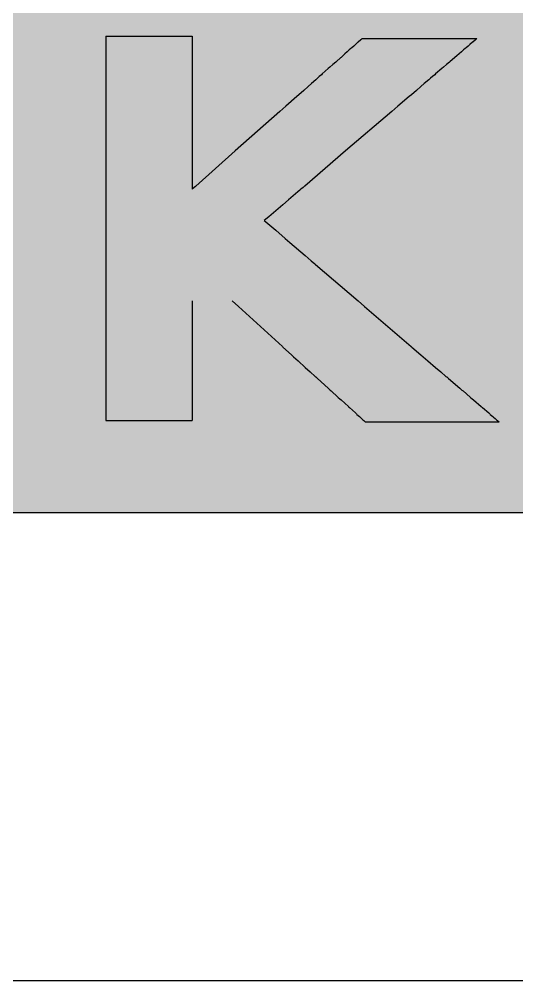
# Model space of a CAD drawing. Extents: x 0 to 428, y 0 to 297.
# Drawn here: x 298.82 to 303, y 0 to 8.07 of the extents above; entities that cross this region are included whole.
import ezdxf

# ---------------------------------------------------------------- set-up
doc = ezdxf.new("R2010")
doc.units = 0
doc.header["$MEASUREMENT"] = 0
doc.linetypes.add('CONTIN', pattern=[0])
doc.layers.get('0').update_dxf_attribs({"linetype": 'CONTIN'})
for name, color, linetype in [('1', 7, 'CONTIN'), ('2', 7, 'CONTIN'), ('22', 7, 'CONTIN')]:
    doc.layers.add(name, color=color, linetype=linetype)

# ---------------------------------------------------------------- blocks, each defined once
blk = doc.blocks.new('CZEBORDR')
at = {"layer": '22'}
blk.add_line((420, 0), (0, 0), dxfattribs=at)
blk = doc.blocks.new('LOGO')
at = {"color": 156, "linetype": 'Continuous'}
for p, q in [((-120.4503, 7.9321), (-119.7246, 7.9321)), ((-120.4503, 7.9321), (-120.4503, 7.9255)), ((-120.4503, 7.9255), (-120.4503, 7.9204)), ((-120.4503, 7.9204), (-120.4503, 7.9114)), ((-119.7246, 7.9321), (-119.7246, 7.9255)), ((-119.7246, 7.9255), (-119.7246, 7.9204)), ((-119.7246, 7.9204), (-119.7246, 7.9114)), ((-120.4503, 7.9114), (-120.4503, 7.9101)), ((-120.4503, 7.9101), (-120.4503, 7.9037)), ((-120.4503, 7.9037), (-120.4503, 7.9006)), ((-120.4503, 7.9006), (-120.4503, 7.881)), ((-120.4503, 7.881), (-120.4503, 7.8792)), ((-120.4503, 7.8792), (-120.4503, 7.8602)), ((-120.4503, 7.8602), (-120.4503, 7.8526)), ((-120.4503, 7.8526), (-120.4503, 7.848)), ((-120.4503, 7.848), (-120.4503, 7.8341)), ((-120.4503, 7.8341), (-120.4503, 7.8327)), ((-120.4503, 7.8327), (-120.4503, 7.8271)), ((-119.7246, 7.9114), (-119.7246, 7.9101)), ((-119.7246, 7.9101), (-119.7246, 7.9037)), ((-119.7246, 7.9037), (-119.7246, 7.9006)), ((-119.7246, 7.9006), (-119.7246, 7.881)), ((-119.7246, 7.881), (-119.7246, 7.8792)), ((-119.7246, 7.8792), (-119.7246, 7.8602)), ((-119.7246, 7.8602), (-119.7246, 7.8526)), ((-119.7246, 7.8526), (-119.7246, 7.848)), ((-119.7246, 7.848), (-119.7246, 7.8341)), ((-119.7246, 7.8341), (-119.7246, 7.8327)), ((-119.7246, 7.8327), (-119.7246, 7.8271)), ((-118.3832, 7.8327), (-118.3895, 7.8271)), ((-118.3817, 7.8341), (-118.3832, 7.8327)), ((-118.366, 7.848), (-118.3817, 7.8341)), ((-118.3607, 7.8526), (-118.366, 7.848)), ((-118.3521, 7.8602), (-118.3607, 7.8526)), ((-118.3307, 7.8792), (-118.3521, 7.8602)), ((-118.3286, 7.881), (-118.3307, 7.8792)), ((-118.3065, 7.9006), (-118.3286, 7.881)), ((-118.303, 7.9037), (-118.3065, 7.9006)), ((-118.2958, 7.9101), (-118.303, 7.9037)), ((-118.2958, 7.9101), (-117.3326, 7.9101)), ((-117.423, 7.8327), (-117.4296, 7.8271)), ((-117.4215, 7.8341), (-117.423, 7.8327)), ((-117.4052, 7.848), (-117.4215, 7.8341)), ((-117.3998, 7.8526), (-117.4052, 7.848)), ((-117.391, 7.8602), (-117.3998, 7.8526)), ((-117.3688, 7.8792), (-117.391, 7.8602)), ((-117.3666, 7.881), (-117.3688, 7.8792)), ((-117.3438, 7.9006), (-117.3666, 7.881)), ((-117.3401, 7.9037), (-117.3438, 7.9006)), ((-117.3326, 7.9101), (-117.3401, 7.9037)), ((-120.4503, 7.8271), (-120.4503, 7.8148)), ((-120.4503, 7.8148), (-120.4503, 7.7994)), ((-120.4503, 7.7994), (-120.4503, 7.7826)), ((-120.4503, 7.7826), (-120.4503, 7.7666)), ((-120.4503, 7.7666), (-120.4503, 7.753)), ((-120.4503, 7.753), (-120.4503, 7.7496)), ((-119.7246, 7.8271), (-119.7246, 7.8148)), ((-119.7246, 7.8148), (-119.7246, 7.7994)), ((-119.7246, 7.7994), (-119.7246, 7.7826)), ((-119.7246, 7.7826), (-119.7246, 7.7666)), ((-119.7246, 7.7666), (-119.7246, 7.753)), ((-119.7246, 7.753), (-119.7246, 7.7496)), ((-118.4732, 7.753), (-118.4771, 7.7496)), ((-118.4579, 7.7666), (-118.4732, 7.753)), ((-118.4399, 7.7826), (-118.4579, 7.7666)), ((-118.4209, 7.7994), (-118.4399, 7.7826)), ((-118.4035, 7.8148), (-118.4209, 7.7994)), ((-118.3895, 7.8271), (-118.4035, 7.8148)), ((-117.5162, 7.753), (-117.5202, 7.7496)), ((-117.5004, 7.7666), (-117.5162, 7.753)), ((-117.4817, 7.7826), (-117.5004, 7.7666)), ((-117.4621, 7.7994), (-117.4817, 7.7826)), ((-117.444, 7.8148), (-117.4621, 7.7994)), ((-117.4296, 7.8271), (-117.444, 7.8148)), ((-120.4503, 7.7496), (-120.4503, 7.7182)), ((-120.4503, 7.7182), (-120.4503, 7.7133)), ((-120.4503, 7.7133), (-120.4503, 7.6929)), ((-120.4503, 7.6929), (-120.4503, 7.6708)), ((-120.4503, 7.6708), (-120.4503, 7.6584)), ((-119.7246, 7.7496), (-119.7246, 7.7182)), ((-119.7246, 7.7182), (-119.7246, 7.7133)), ((-119.7246, 7.7133), (-119.7246, 7.6929)), ((-119.7246, 7.6929), (-119.7246, 7.6708)), ((-119.7246, 7.6708), (-119.7246, 7.6584)), ((-118.5661, 7.6708), (-118.5801, 7.6584)), ((-118.5412, 7.6929), (-118.5661, 7.6708)), ((-118.5181, 7.7133), (-118.5412, 7.6929)), ((-118.5126, 7.7182), (-118.5181, 7.7133)), ((-118.4771, 7.7496), (-118.5126, 7.7182)), ((-117.6123, 7.6708), (-117.6267, 7.6584)), ((-117.5865, 7.6929), (-117.6123, 7.6708)), ((-117.5626, 7.7133), (-117.5865, 7.6929)), ((-117.5569, 7.7182), (-117.5626, 7.7133)), ((-117.5202, 7.7496), (-117.5569, 7.7182)), ((-120.4503, 7.6584), (-120.4503, 7.614)), ((-120.4503, 7.614), (-120.4503, 7.6072)), ((-120.4503, 7.6072), (-120.4503, 7.5914)), ((-120.4503, 7.5914), (-120.4503, 7.5774)), ((-119.7246, 7.6584), (-119.7246, 7.614)), ((-119.7246, 7.614), (-119.7246, 7.6072)), ((-119.7246, 7.6072), (-119.7246, 7.5914)), ((-119.7246, 7.5914), (-119.7246, 7.5774)), ((-118.6558, 7.5914), (-118.6716, 7.5774)), ((-118.638, 7.6072), (-118.6558, 7.5914)), ((-118.6303, 7.614), (-118.638, 7.6072)), ((-118.5801, 7.6584), (-118.6303, 7.614)), ((-117.7051, 7.5914), (-117.7214, 7.5774)), ((-117.6866, 7.6072), (-117.7051, 7.5914)), ((-117.6787, 7.614), (-117.6866, 7.6072)), ((-117.6267, 7.6584), (-117.6787, 7.614)), ((-120.4503, 7.5774), (-120.4503, 7.5655)), ((-120.4503, 7.5655), (-120.4503, 7.5326)), ((-120.4503, 7.5326), (-120.4503, 7.5084)), ((-120.4503, 7.5084), (-120.4503, 7.4757)), ((-119.7246, 7.5774), (-119.7246, 7.5655)), ((-119.7246, 7.5655), (-119.7246, 7.5326)), ((-119.7246, 7.5326), (-119.7246, 7.5084)), ((-119.7246, 7.5084), (-119.7246, 7.4757)), ((-118.7496, 7.5084), (-118.7865, 7.4757)), ((-118.7223, 7.5326), (-118.7496, 7.5084)), ((-118.6851, 7.5655), (-118.7223, 7.5326)), ((-118.6716, 7.5774), (-118.6851, 7.5655)), ((-117.802, 7.5084), (-117.8402, 7.4757)), ((-117.7738, 7.5326), (-117.802, 7.5084)), ((-117.7353, 7.5655), (-117.7738, 7.5326)), ((-117.7214, 7.5774), (-117.7353, 7.5655)), ((-120.4503, 7.4757), (-120.4503, 7.4397)), ((-120.4503, 7.4397), (-120.4503, 7.424)), ((-119.7246, 7.4757), (-119.7246, 7.4397)), ((-119.7246, 7.4397), (-119.7246, 7.424)), ((-118.8272, 7.4397), (-118.845, 7.424)), ((-118.7865, 7.4757), (-118.8272, 7.4397)), ((-117.8823, 7.4397), (-117.9007, 7.424)), ((-117.8402, 7.4757), (-117.8823, 7.4397)), ((-120.4503, 7.424), (-120.4503, 7.3431)), ((-119.7246, 7.424), (-119.7246, 7.3431)), ((-118.845, 7.424), (-118.9363, 7.3431)), ((-117.9007, 7.424), (-117.9952, 7.3431)), ((-120.4503, 7.3431), (-120.4503, 7.2983)), ((-120.4503, 7.2983), (-120.4503, 6.9671)), ((-119.7246, 7.3431), (-119.7246, 7.2983)), ((-119.7246, 7.2983), (-119.7246, 6.9671)), ((-118.987, 7.2983), (-119.3612, 6.9671)), ((-118.9363, 7.3431), (-118.987, 7.2983)), ((-118.0476, 7.2983), (-118.4346, 6.9671)), ((-117.9952, 7.3431), (-118.0476, 7.2983)), ((-120.4503, 6.9671), (-120.4503, 6.6727)), ((-119.7246, 6.9671), (-119.7246, 6.6727)), ((-119.3612, 6.9671), (-119.6937, 6.6727)), ((-118.4346, 6.9671), (-118.7786, 6.6727)), ((-120.4503, 6.6727), (-120.4503, 6.6698)), ((-120.4503, 6.6698), (-120.4503, 6.6611)), ((-120.4503, 6.6611), (-120.4503, 6.6454)), ((-120.4503, 6.6454), (-120.4503, 6.6375)), ((-120.4503, 6.6375), (-120.4503, 6.6234)), ((-120.4503, 6.6234), (-120.4503, 6.5566)), ((-119.7246, 6.6727), (-119.7246, 6.6698)), ((-119.7246, 6.6698), (-119.7246, 6.6611)), ((-119.7246, 6.6611), (-119.7246, 6.6454)), ((-119.7069, 6.6611), (-119.7246, 6.6454)), ((-119.697, 6.6698), (-119.7069, 6.6611)), ((-119.6937, 6.6727), (-119.697, 6.6698)), ((-118.8362, 6.6234), (-118.9142, 6.5566)), ((-118.8198, 6.6375), (-118.8362, 6.6234)), ((-118.8105, 6.6454), (-118.8198, 6.6375)), ((-118.7922, 6.6611), (-118.8105, 6.6454)), ((-118.782, 6.6698), (-118.7922, 6.6611)), ((-118.7786, 6.6727), (-118.782, 6.6698)), ((-120.4503, 6.5566), (-120.4503, 6.5156)), ((-118.9142, 6.5566), (-118.9622, 6.5156)), ((-120.4503, 6.5156), (-120.4503, 6.4986)), ((-120.4503, 6.4986), (-120.4503, 6.4318)), ((-118.9821, 6.4986), (-119.0601, 6.4318)), ((-118.9622, 6.5156), (-118.9821, 6.4986)), ((-120.4503, 6.4318), (-120.4503, 6.414)), ((-120.4503, 6.414), (-120.4503, 6.3827)), ((-120.4503, 6.3827), (-120.4503, 6.3709)), ((-119.0809, 6.414), (-119.1176, 6.3827)), ((-119.1176, 6.3827), (-119.1038, 6.3709)), ((-119.0601, 6.4318), (-119.0809, 6.414)), ((-120.4503, 6.3709), (-120.4503, 6.3008)), ((-120.4503, 6.3008), (-120.4503, 6.2327)), ((-119.1038, 6.3709), (-119.0221, 6.3008)), ((-119.0221, 6.3008), (-118.9426, 6.2327)), ((-120.4503, 6.2327), (-120.4503, 6.1993)), ((-118.9426, 6.2327), (-118.9036, 6.1993)), ((-120.4503, 6.1993), (-120.4503, 6.089)), ((-118.9036, 6.1993), (-118.7749, 6.089)), ((-120.4503, 6.089), (-120.4503, 6.0454)), ((-118.7749, 6.089), (-118.7241, 6.0454)), ((-120.4503, 6.0454), (-120.4503, 6.0193)), ((-120.4503, 6.0193), (-120.4503, 6.014)), ((-120.4503, 6.014), (-120.4503, 5.7075)), ((-118.7241, 6.0454), (-118.6936, 6.0193)), ((-118.6936, 6.0193), (-118.6874, 6.014)), ((-118.6874, 6.014), (-118.3297, 5.7075)), ((-120.4503, 5.7075), (-120.4503, 5.6604)), ((-120.4503, 5.6604), (-120.4503, 5.3244)), ((-119.7246, 5.7075), (-119.7246, 5.6604)), ((-119.7246, 5.6604), (-119.7246, 5.3244)), ((-119.3871, 5.7075), (-119.3352, 5.6604)), ((-119.3352, 5.6604), (-118.9653, 5.3244)), ((-118.3297, 5.7075), (-118.2748, 5.6604)), ((-118.2748, 5.6604), (-117.8828, 5.3244)), ((-120.4503, 5.3244), (-120.4503, 5.3205)), ((-120.4503, 5.3205), (-120.4503, 5.2549)), ((-120.4503, 5.2549), (-120.4503, 5.2388)), ((-119.7246, 5.3244), (-119.7246, 5.3205)), ((-119.7246, 5.3205), (-119.7246, 5.2549)), ((-119.7246, 5.2549), (-119.7246, 5.2388)), ((-118.9653, 5.3244), (-118.961, 5.3205)), ((-118.961, 5.3205), (-118.8889, 5.2549)), ((-118.8889, 5.2549), (-118.8711, 5.2388)), ((-117.8828, 5.3244), (-117.8782, 5.3205)), ((-117.8782, 5.3205), (-117.8017, 5.2549)), ((-117.8017, 5.2549), (-117.7829, 5.2388)), ((-120.4503, 5.2388), (-120.4503, 5.2054)), ((-120.4503, 5.2054), (-120.4503, 5.1502)), ((-119.7246, 5.2388), (-119.7246, 5.2054)), ((-119.7246, 5.2054), (-119.7246, 5.1502)), ((-118.8711, 5.2388), (-118.8343, 5.2054)), ((-118.8343, 5.2054), (-118.7736, 5.1502)), ((-117.7829, 5.2388), (-117.7439, 5.2054)), ((-117.7439, 5.2054), (-117.6796, 5.1502)), ((-120.4503, 5.1502), (-120.4503, 5.1128)), ((-120.4503, 5.1128), (-120.4503, 5.0748)), ((-119.7246, 5.1502), (-119.7246, 5.1128)), ((-119.7246, 5.1128), (-119.7246, 5.0748)), ((-118.7736, 5.1502), (-118.7324, 5.1128)), ((-118.7324, 5.1128), (-118.6906, 5.0748)), ((-117.6796, 5.1502), (-117.6359, 5.1128)), ((-117.6359, 5.1128), (-117.5915, 5.0748)), ((-120.4503, 5.0748), (-120.4503, 5.0719)), ((-120.4503, 5.0719), (-120.4503, 5.0698)), ((-120.4503, 5.0698), (-120.4503, 5.0565)), ((-120.4503, 5.0565), (-120.4503, 4.9761)), ((-119.7246, 5.0748), (-119.7246, 5.0719)), ((-119.7246, 5.0719), (-119.7246, 5.0698)), ((-119.7246, 5.0698), (-119.7246, 5.0565)), ((-119.7246, 5.0565), (-119.7246, 4.9761)), ((-118.6906, 5.0748), (-118.6874, 5.0719)), ((-118.6874, 5.0719), (-118.6851, 5.0698)), ((-118.6851, 5.0698), (-118.6704, 5.0565)), ((-118.6704, 5.0565), (-118.5819, 4.9761)), ((-117.5915, 5.0748), (-117.5882, 5.0719)), ((-117.5882, 5.0719), (-117.5858, 5.0698)), ((-117.5858, 5.0698), (-117.5702, 5.0565)), ((-117.5702, 5.0565), (-117.4764, 4.9761)), ((-120.4503, 4.9761), (-120.4503, 4.9645)), ((-120.4503, 4.9645), (-120.4503, 4.9599)), ((-120.4503, 4.9599), (-120.4503, 4.9519)), ((-120.4503, 4.9519), (-120.4503, 4.9007)), ((-119.7246, 4.9761), (-119.7246, 4.9645)), ((-119.7246, 4.9645), (-119.7246, 4.9599)), ((-119.7246, 4.9599), (-119.7246, 4.9519)), ((-119.7246, 4.9519), (-119.7246, 4.9007)), ((-118.5819, 4.9761), (-118.5691, 4.9645)), ((-118.5691, 4.9645), (-118.5641, 4.9599)), ((-118.5641, 4.9599), (-118.5553, 4.9519)), ((-118.5553, 4.9519), (-118.4988, 4.9007)), ((-117.4764, 4.9761), (-117.4629, 4.9645)), ((-117.4629, 4.9645), (-117.4575, 4.9599)), ((-117.4575, 4.9599), (-117.4482, 4.9519)), ((-117.4482, 4.9519), (-117.3884, 4.9007)), ((-120.4503, 4.9007), (-120.4503, 4.8983)), ((-120.4503, 4.8983), (-120.4503, 4.8861)), ((-120.4503, 4.8861), (-120.4503, 4.8768)), ((-120.4503, 4.8768), (-120.4503, 4.8205)), ((-119.7246, 4.9007), (-119.7246, 4.8983)), ((-119.7246, 4.8983), (-119.7246, 4.8861)), ((-119.7246, 4.8861), (-119.7246, 4.8768)), ((-119.7246, 4.8768), (-119.7246, 4.8205)), ((-118.4988, 4.9007), (-118.4962, 4.8983)), ((-118.4962, 4.8983), (-118.4829, 4.8861)), ((-118.4829, 4.8861), (-118.4725, 4.8768)), ((-118.4725, 4.8768), (-118.4106, 4.8205)), ((-117.3884, 4.9007), (-117.3856, 4.8983)), ((-117.3856, 4.8983), (-117.3714, 4.8861)), ((-117.3714, 4.8861), (-117.3605, 4.8768)), ((-117.3605, 4.8768), (-117.2949, 4.8205)), ((-120.4503, 4.8205), (-120.4503, 4.8194)), ((-120.4503, 4.8194), (-120.4503, 4.8136)), ((-120.4503, 4.8136), (-120.4503, 4.8124)), ((-120.4503, 4.8124), (-120.4503, 4.7672)), ((-120.4503, 4.7672), (-120.4503, 4.7588)), ((-119.7246, 4.8205), (-119.7246, 4.8194)), ((-119.7246, 4.8194), (-119.7246, 4.8136)), ((-119.7246, 4.8136), (-119.7246, 4.8124)), ((-119.7246, 4.8124), (-119.7246, 4.7672)), ((-119.7246, 4.7672), (-119.7246, 4.7588)), ((-118.4106, 4.8205), (-118.4094, 4.8194)), ((-118.4094, 4.8194), (-118.403, 4.8136)), ((-118.403, 4.8136), (-118.4017, 4.8124)), ((-118.4017, 4.8124), (-118.3519, 4.7672)), ((-118.3519, 4.7672), (-118.3426, 4.7588)), ((-117.2949, 4.8205), (-117.2936, 4.8194)), ((-117.2936, 4.8194), (-117.2868, 4.8136)), ((-117.2868, 4.8136), (-117.2854, 4.8124)), ((-117.2854, 4.8124), (-117.2326, 4.7672)), ((-117.2326, 4.7672), (-117.2228, 4.7588)), ((-120.4503, 4.7588), (-120.4503, 4.7555)), ((-120.4503, 4.7555), (-120.4503, 4.7374)), ((-120.4503, 4.7374), (-120.4503, 4.7323)), ((-120.4503, 4.7323), (-120.4503, 4.7207)), ((-120.4503, 4.7207), (-120.4503, 4.7105)), ((-120.4503, 4.7105), (-120.4503, 4.7042)), ((-120.4503, 4.7042), (-119.7246, 4.7042)), ((-119.7246, 4.7588), (-119.7246, 4.7555)), ((-119.7246, 4.7555), (-119.7246, 4.7374)), ((-119.7246, 4.7374), (-119.7246, 4.7323)), ((-119.7246, 4.7323), (-119.7246, 4.7207)), ((-119.7246, 4.7207), (-119.7246, 4.7105)), ((-119.7246, 4.7105), (-119.7246, 4.7042)), ((-118.3426, 4.7588), (-118.3391, 4.7555)), ((-118.3391, 4.7555), (-118.3191, 4.7374)), ((-118.3191, 4.7374), (-118.3135, 4.7323)), ((-118.3135, 4.7323), (-118.3008, 4.7207)), ((-118.3008, 4.7207), (-118.2895, 4.7105)), ((-118.2895, 4.7105), (-118.2825, 4.7042)), ((-118.2825, 4.7042), (-118.2696, 4.6924)), ((-118.2696, 4.6924), (-117.1454, 4.6924)), ((-117.2228, 4.7588), (-117.2191, 4.7555)), ((-117.2191, 4.7555), (-117.1979, 4.7374)), ((-117.1979, 4.7374), (-117.192, 4.7323)), ((-117.192, 4.7323), (-117.1784, 4.7207)), ((-117.1784, 4.7207), (-117.1665, 4.7105)), ((-117.1665, 4.7105), (-117.1591, 4.7042)), ((-117.1591, 4.7042), (-117.1454, 4.6924))]:
    blk.add_line(p, q, dxfattribs=at)
at = {"color": 9, "linetype": 'Continuous'}
blk.add_line((-135.6751, 3.9321), (-111.768, 3.9321), dxfattribs=at)
at = {"linetype": 'Continuous'}
for p, q in [((0, 0), (-230.553, 0)), ((-109.2563, 0), (-138.2278, 0))]:
    blk.add_line(p, q, dxfattribs=at)
at = {"color": 9, "linetype": 'Continuous'}
for points in [[(-135.6751, 9.1916), (-135.6751, 3.9321), (-111.768, 3.9321)], [(-135.6751, 3.9321), (-135.6751, 3.9321), (-111.768, 3.9321)]]:
    blk.add_solid(points, dxfattribs=at)
at = {"color": 9, "linetype": 'Continuous', "extrusion": (0, 0, -1)}
blk.add_solid([(135.6751, 9.1916), (111.768, 9.1916), (111.768, 3.9321)], dxfattribs=at)
at = {"color": 156, "linetype": 'Continuous'}
for points in [[(-120.4503, 7.9321), (-120.4503, 7.9321), (-119.7246, 7.9321)], [(-120.4503, 7.9321), (-120.4503, 7.9255), (-119.7246, 7.9255)], [(-120.4503, 7.9255), (-120.4503, 7.9204), (-119.7246, 7.9204)], [(-120.4503, 7.9204), (-120.4503, 7.9114), (-119.7246, 7.9114)], [(-120.4503, 7.9114), (-120.4503, 7.9101), (-119.7246, 7.9101)], [(-120.4503, 7.9101), (-120.4503, 7.9037), (-119.7246, 7.9037)], [(-120.4503, 7.9037), (-120.4503, 7.9006), (-119.7246, 7.9006)], [(-120.4503, 7.9006), (-120.4503, 7.881), (-119.7246, 7.881)], [(-120.4503, 7.881), (-120.4503, 7.8792), (-119.7246, 7.8792)], [(-120.4503, 7.8792), (-120.4503, 7.8602), (-119.7246, 7.8602)], [(-120.4503, 7.8602), (-120.4503, 7.8526), (-119.7246, 7.8526)], [(-120.4503, 7.8526), (-120.4503, 7.848), (-119.7246, 7.848)], [(-120.4503, 7.848), (-120.4503, 7.8341), (-119.7246, 7.8341)], [(-120.4503, 7.8341), (-120.4503, 7.8327), (-119.7246, 7.8327)], [(-120.4503, 7.8327), (-120.4503, 7.8271), (-119.7246, 7.8271)], [(-118.3832, 7.8327), (-118.3895, 7.8271), (-117.4296, 7.8271)], [(-118.3817, 7.8341), (-118.3832, 7.8327), (-117.423, 7.8327)], [(-118.366, 7.848), (-118.3817, 7.8341), (-117.4215, 7.8341)], [(-118.3607, 7.8526), (-118.366, 7.848), (-117.4052, 7.848)], [(-118.3521, 7.8602), (-118.3607, 7.8526), (-117.3998, 7.8526)], [(-118.3307, 7.8792), (-118.3521, 7.8602), (-117.391, 7.8602)], [(-118.3286, 7.881), (-118.3307, 7.8792), (-117.3688, 7.8792)], [(-118.3065, 7.9006), (-118.3286, 7.881), (-117.3666, 7.881)], [(-118.303, 7.9037), (-118.3065, 7.9006), (-117.3438, 7.9006)], [(-118.2958, 7.9101), (-118.303, 7.9037), (-117.3401, 7.9037)], [(-118.2958, 7.9101), (-118.2958, 7.9101), (-117.3326, 7.9101)], [(-120.4503, 7.8271), (-120.4503, 7.8148), (-119.7246, 7.8148)], [(-120.4503, 7.8148), (-120.4503, 7.7994), (-119.7246, 7.7994)], [(-120.4503, 7.7994), (-120.4503, 7.7826), (-119.7246, 7.7826)], [(-120.4503, 7.7826), (-120.4503, 7.7666), (-119.7246, 7.7666)], [(-120.4503, 7.7666), (-120.4503, 7.753), (-119.7246, 7.753)], [(-120.4503, 7.753), (-120.4503, 7.7496), (-119.7246, 7.7496)], [(-118.4732, 7.753), (-118.4771, 7.7496), (-117.5202, 7.7496)], [(-118.4579, 7.7666), (-118.4732, 7.753), (-117.5162, 7.753)], [(-118.4399, 7.7826), (-118.4579, 7.7666), (-117.5004, 7.7666)], [(-118.4209, 7.7994), (-118.4399, 7.7826), (-117.4817, 7.7826)], [(-118.4035, 7.8148), (-118.4209, 7.7994), (-117.4621, 7.7994)], [(-118.3895, 7.8271), (-118.4035, 7.8148), (-117.444, 7.8148)], [(-120.4503, 7.7496), (-120.4503, 7.7182), (-119.7246, 7.7182)], [(-120.4503, 7.7182), (-120.4503, 7.7133), (-119.7246, 7.7133)], [(-120.4503, 7.7133), (-120.4503, 7.6929), (-119.7246, 7.6929)], [(-120.4503, 7.6929), (-120.4503, 7.6708), (-119.7246, 7.6708)], [(-120.4503, 7.6708), (-120.4503, 7.6584), (-119.7246, 7.6584)], [(-118.5661, 7.6708), (-118.5801, 7.6584), (-117.6267, 7.6584)], [(-118.5412, 7.6929), (-118.5661, 7.6708), (-117.6123, 7.6708)], [(-118.5181, 7.7133), (-118.5412, 7.6929), (-117.5865, 7.6929)], [(-118.5126, 7.7182), (-118.5181, 7.7133), (-117.5626, 7.7133)], [(-118.4771, 7.7496), (-118.5126, 7.7182), (-117.5569, 7.7182)], [(-120.4503, 7.6584), (-120.4503, 7.614), (-119.7246, 7.614)], [(-120.4503, 7.614), (-120.4503, 7.6072), (-119.7246, 7.6072)], [(-120.4503, 7.6072), (-120.4503, 7.5914), (-119.7246, 7.5914)], [(-120.4503, 7.5914), (-120.4503, 7.5774), (-119.7246, 7.5774)], [(-118.6558, 7.5914), (-118.6716, 7.5774), (-117.7214, 7.5774)], [(-118.638, 7.6072), (-118.6558, 7.5914), (-117.7051, 7.5914)], [(-118.6303, 7.614), (-118.638, 7.6072), (-117.6866, 7.6072)], [(-118.5801, 7.6584), (-118.6303, 7.614), (-117.6787, 7.614)], [(-120.4503, 7.5774), (-120.4503, 7.5655), (-119.7246, 7.5655)], [(-120.4503, 7.5655), (-120.4503, 7.5326), (-119.7246, 7.5326)], [(-120.4503, 7.5326), (-120.4503, 7.5084), (-119.7246, 7.5084)], [(-120.4503, 7.5084), (-120.4503, 7.4757), (-119.7246, 7.4757)], [(-118.7496, 7.5084), (-118.7865, 7.4757), (-117.8402, 7.4757)], [(-118.7223, 7.5326), (-118.7496, 7.5084), (-117.802, 7.5084)], [(-118.6851, 7.5655), (-118.7223, 7.5326), (-117.7738, 7.5326)], [(-118.6716, 7.5774), (-118.6851, 7.5655), (-117.7353, 7.5655)], [(-120.4503, 7.4757), (-120.4503, 7.4397), (-119.7246, 7.4397)], [(-120.4503, 7.4397), (-120.4503, 7.424), (-119.7246, 7.424)], [(-118.8272, 7.4397), (-118.845, 7.424), (-117.9007, 7.424)], [(-118.7865, 7.4757), (-118.8272, 7.4397), (-117.8823, 7.4397)], [(-120.4503, 7.424), (-120.4503, 7.3431), (-119.7246, 7.3431)], [(-118.845, 7.424), (-118.9363, 7.3431), (-117.9952, 7.3431)], [(-120.4503, 7.3431), (-120.4503, 7.2983), (-119.7246, 7.2983)], [(-120.4503, 7.2983), (-120.4503, 6.9671), (-119.7246, 6.9671)], [(-118.987, 7.2983), (-119.3612, 6.9671), (-118.4346, 6.9671)], [(-118.9363, 7.3431), (-118.987, 7.2983), (-118.0476, 7.2983)], [(-120.4503, 6.9671), (-120.4503, 6.6727), (-119.7246, 6.6727)], [(-119.3612, 6.9671), (-119.6937, 6.6727), (-118.7786, 6.6727)], [(-120.4503, 6.6727), (-120.4503, 6.6698), (-119.7246, 6.6698)], [(-120.4503, 6.6698), (-120.4503, 6.6611), (-119.7246, 6.6611)], [(-120.4503, 6.6611), (-120.4503, 6.6454), (-119.7246, 6.6454)], [(-120.4503, 6.6454), (-120.4503, 6.6375), (-118.8198, 6.6375)], [(-120.4503, 6.6375), (-120.4503, 6.6234), (-118.8362, 6.6234)], [(-120.4503, 6.6234), (-120.4503, 6.5566), (-118.9142, 6.5566)], [(-119.7069, 6.6611), (-119.7246, 6.6454), (-118.8105, 6.6454)], [(-119.697, 6.6698), (-119.7069, 6.6611), (-118.7922, 6.6611)], [(-119.6937, 6.6727), (-119.697, 6.6698), (-118.782, 6.6698)], [(-120.4503, 6.5566), (-120.4503, 6.5156), (-118.9622, 6.5156)], [(-120.4503, 6.5156), (-120.4503, 6.4986), (-118.9821, 6.4986)], [(-120.4503, 6.4986), (-120.4503, 6.4318), (-119.0601, 6.4318)], [(-120.4503, 6.4318), (-120.4503, 6.414), (-119.0809, 6.414)], [(-120.4503, 6.414), (-120.4503, 6.3827), (-119.1176, 6.3827)], [(-120.4503, 6.3827), (-120.4503, 6.3709), (-119.1038, 6.3709)], [(-120.4503, 6.3709), (-120.4503, 6.3008), (-119.0221, 6.3008)], [(-120.4503, 6.3008), (-120.4503, 6.2327), (-118.9426, 6.2327)], [(-120.4503, 6.2327), (-120.4503, 6.1993), (-118.9036, 6.1993)], [(-120.4503, 6.1993), (-120.4503, 6.089), (-118.7749, 6.089)], [(-120.4503, 6.089), (-120.4503, 6.0454), (-118.7241, 6.0454)], [(-120.4503, 6.0454), (-120.4503, 6.0193), (-118.6936, 6.0193)], [(-120.4503, 6.0193), (-120.4503, 6.014), (-118.6874, 6.014)], [(-120.4503, 6.014), (-120.4503, 5.7075), (-119.7246, 5.7075)], [(-119.7246, 6.014), (-119.3871, 5.7075), (-118.3297, 5.7075)], [(-120.4503, 5.7075), (-120.4503, 5.6604), (-119.7246, 5.6604)], [(-120.4503, 5.6604), (-120.4503, 5.3244), (-119.7246, 5.3244)], [(-119.3871, 5.7075), (-119.3352, 5.6604), (-118.2748, 5.6604)], [(-119.3352, 5.6604), (-118.9653, 5.3244), (-117.8828, 5.3244)], [(-120.4503, 5.3244), (-120.4503, 5.3205), (-119.7246, 5.3205)], [(-120.4503, 5.3205), (-120.4503, 5.2549), (-119.7246, 5.2549)], [(-120.4503, 5.2549), (-120.4503, 5.2388), (-119.7246, 5.2388)], [(-118.9653, 5.3244), (-118.961, 5.3205), (-117.8782, 5.3205)], [(-118.961, 5.3205), (-118.8889, 5.2549), (-117.8017, 5.2549)], [(-118.8889, 5.2549), (-118.8711, 5.2388), (-117.7829, 5.2388)], [(-120.4503, 5.2388), (-120.4503, 5.2054), (-119.7246, 5.2054)], [(-120.4503, 5.2054), (-120.4503, 5.1502), (-119.7246, 5.1502)], [(-118.8711, 5.2388), (-118.8343, 5.2054), (-117.7439, 5.2054)], [(-118.8343, 5.2054), (-118.7736, 5.1502), (-117.6796, 5.1502)], [(-120.4503, 5.1502), (-120.4503, 5.1128), (-119.7246, 5.1128)], [(-120.4503, 5.1128), (-120.4503, 5.0748), (-119.7246, 5.0748)], [(-118.7736, 5.1502), (-118.7324, 5.1128), (-117.6359, 5.1128)], [(-118.7324, 5.1128), (-118.6906, 5.0748), (-117.5915, 5.0748)], [(-120.4503, 5.0748), (-120.4503, 5.0719), (-119.7246, 5.0719)], [(-120.4503, 5.0719), (-120.4503, 5.0698), (-119.7246, 5.0698)], [(-120.4503, 5.0698), (-120.4503, 5.0565), (-119.7246, 5.0565)], [(-120.4503, 5.0565), (-120.4503, 4.9761), (-119.7246, 4.9761)], [(-118.6906, 5.0748), (-118.6874, 5.0719), (-117.5882, 5.0719)], [(-118.6874, 5.0719), (-118.6851, 5.0698), (-117.5858, 5.0698)], [(-118.6851, 5.0698), (-118.6704, 5.0565), (-117.5702, 5.0565)], [(-118.6704, 5.0565), (-118.5819, 4.9761), (-117.4764, 4.9761)], [(-120.4503, 4.9761), (-120.4503, 4.9645), (-119.7246, 4.9645)], [(-120.4503, 4.9645), (-120.4503, 4.9599), (-119.7246, 4.9599)], [(-120.4503, 4.9599), (-120.4503, 4.9519), (-119.7246, 4.9519)], [(-120.4503, 4.9519), (-120.4503, 4.9007), (-119.7246, 4.9007)], [(-118.5819, 4.9761), (-118.5691, 4.9645), (-117.4629, 4.9645)], [(-118.5691, 4.9645), (-118.5641, 4.9599), (-117.4575, 4.9599)], [(-118.5641, 4.9599), (-118.5553, 4.9519), (-117.4482, 4.9519)], [(-118.5553, 4.9519), (-118.4988, 4.9007), (-117.3884, 4.9007)], [(-120.4503, 4.9007), (-120.4503, 4.8983), (-119.7246, 4.8983)], [(-120.4503, 4.8983), (-120.4503, 4.8861), (-119.7246, 4.8861)], [(-120.4503, 4.8861), (-120.4503, 4.8768), (-119.7246, 4.8768)], [(-120.4503, 4.8768), (-120.4503, 4.8205), (-119.7246, 4.8205)], [(-118.4988, 4.9007), (-118.4962, 4.8983), (-117.3856, 4.8983)], [(-118.4962, 4.8983), (-118.4829, 4.8861), (-117.3714, 4.8861)], [(-118.4829, 4.8861), (-118.4725, 4.8768), (-117.3605, 4.8768)], [(-118.4725, 4.8768), (-118.4106, 4.8205), (-117.2949, 4.8205)], [(-120.4503, 4.8205), (-120.4503, 4.8194), (-119.7246, 4.8194)], [(-120.4503, 4.8194), (-120.4503, 4.8136), (-119.7246, 4.8136)], [(-120.4503, 4.8136), (-120.4503, 4.8124), (-119.7246, 4.8124)], [(-120.4503, 4.8124), (-120.4503, 4.7672), (-119.7246, 4.7672)], [(-120.4503, 4.7672), (-120.4503, 4.7588), (-119.7246, 4.7588)], [(-118.4106, 4.8205), (-118.4094, 4.8194), (-117.2936, 4.8194)], [(-118.4094, 4.8194), (-118.403, 4.8136), (-117.2868, 4.8136)], [(-118.403, 4.8136), (-118.4017, 4.8124), (-117.2854, 4.8124)], [(-118.4017, 4.8124), (-118.3519, 4.7672), (-117.2326, 4.7672)], [(-118.3519, 4.7672), (-118.3426, 4.7588), (-117.2228, 4.7588)], [(-120.4503, 4.7588), (-120.4503, 4.7555), (-119.7246, 4.7555)], [(-120.4503, 4.7555), (-120.4503, 4.7374), (-119.7246, 4.7374)], [(-120.4503, 4.7374), (-120.4503, 4.7323), (-119.7246, 4.7323)], [(-120.4503, 4.7323), (-120.4503, 4.7207), (-119.7246, 4.7207)], [(-120.4503, 4.7207), (-120.4503, 4.7105), (-119.7246, 4.7105)], [(-120.4503, 4.7105), (-120.4503, 4.7042), (-119.7246, 4.7042)], [(-120.4503, 4.7042), (-120.4503, 4.7042), (-119.7246, 4.7042)], [(-118.3426, 4.7588), (-118.3391, 4.7555), (-117.2191, 4.7555)], [(-118.3391, 4.7555), (-118.3191, 4.7374), (-117.1979, 4.7374)], [(-118.3191, 4.7374), (-118.3135, 4.7323), (-117.192, 4.7323)], [(-118.3135, 4.7323), (-118.3008, 4.7207), (-117.1784, 4.7207)], [(-118.3008, 4.7207), (-118.2895, 4.7105), (-117.1665, 4.7105)], [(-118.2895, 4.7105), (-118.2825, 4.7042), (-117.1591, 4.7042)], [(-118.2825, 4.7042), (-118.2696, 4.6924), (-117.1454, 4.6924)], [(-118.2696, 4.6924), (-118.2696, 4.6924), (-117.1454, 4.6924)]]:
    blk.add_solid(points, dxfattribs=at)
at = {"color": 156, "linetype": 'Continuous', "extrusion": (0, 0, -1)}
for points in [[(120.4503, 7.9321), (119.7246, 7.9321), (119.7246, 7.9255)], [(120.4503, 7.9255), (119.7246, 7.9255), (119.7246, 7.9204)], [(120.4503, 7.9204), (119.7246, 7.9204), (119.7246, 7.9114)], [(120.4503, 7.9114), (119.7246, 7.9114), (119.7246, 7.9101)], [(120.4503, 7.9101), (119.7246, 7.9101), (119.7246, 7.9037)], [(120.4503, 7.9037), (119.7246, 7.9037), (119.7246, 7.9006)], [(120.4503, 7.9006), (119.7246, 7.9006), (119.7246, 7.881)], [(120.4503, 7.881), (119.7246, 7.881), (119.7246, 7.8792)], [(120.4503, 7.8792), (119.7246, 7.8792), (119.7246, 7.8602)], [(120.4503, 7.8602), (119.7246, 7.8602), (119.7246, 7.8526)], [(120.4503, 7.8526), (119.7246, 7.8526), (119.7246, 7.848)], [(120.4503, 7.848), (119.7246, 7.848), (119.7246, 7.8341)], [(120.4503, 7.8341), (119.7246, 7.8341), (119.7246, 7.8327)], [(120.4503, 7.8327), (119.7246, 7.8327), (119.7246, 7.8271)], [(118.3832, 7.8327), (117.423, 7.8327), (117.4296, 7.8271)], [(118.3817, 7.8341), (117.4215, 7.8341), (117.423, 7.8327)], [(118.366, 7.848), (117.4052, 7.848), (117.4215, 7.8341)], [(118.3607, 7.8526), (117.3998, 7.8526), (117.4052, 7.848)], [(118.3521, 7.8602), (117.391, 7.8602), (117.3998, 7.8526)], [(118.3307, 7.8792), (117.3688, 7.8792), (117.391, 7.8602)], [(118.3286, 7.881), (117.3666, 7.881), (117.3688, 7.8792)], [(118.3065, 7.9006), (117.3438, 7.9006), (117.3666, 7.881)], [(118.303, 7.9037), (117.3401, 7.9037), (117.3438, 7.9006)], [(118.2958, 7.9101), (117.3326, 7.9101), (117.3401, 7.9037)], [(120.4503, 7.8271), (119.7246, 7.8271), (119.7246, 7.8148)], [(120.4503, 7.8148), (119.7246, 7.8148), (119.7246, 7.7994)], [(120.4503, 7.7994), (119.7246, 7.7994), (119.7246, 7.7826)], [(120.4503, 7.7826), (119.7246, 7.7826), (119.7246, 7.7666)], [(120.4503, 7.7666), (119.7246, 7.7666), (119.7246, 7.753)], [(120.4503, 7.753), (119.7246, 7.753), (119.7246, 7.7496)], [(118.4732, 7.753), (117.5162, 7.753), (117.5202, 7.7496)], [(118.4579, 7.7666), (117.5004, 7.7666), (117.5162, 7.753)], [(118.4399, 7.7826), (117.4817, 7.7826), (117.5004, 7.7666)], [(118.4209, 7.7994), (117.4621, 7.7994), (117.4817, 7.7826)], [(118.4035, 7.8148), (117.444, 7.8148), (117.4621, 7.7994)], [(118.3895, 7.8271), (117.4296, 7.8271), (117.444, 7.8148)], [(120.4503, 7.7496), (119.7246, 7.7496), (119.7246, 7.7182)], [(120.4503, 7.7182), (119.7246, 7.7182), (119.7246, 7.7133)], [(120.4503, 7.7133), (119.7246, 7.7133), (119.7246, 7.6929)], [(120.4503, 7.6929), (119.7246, 7.6929), (119.7246, 7.6708)], [(120.4503, 7.6708), (119.7246, 7.6708), (119.7246, 7.6584)], [(118.5661, 7.6708), (117.6123, 7.6708), (117.6267, 7.6584)], [(118.5412, 7.6929), (117.5865, 7.6929), (117.6123, 7.6708)], [(118.5181, 7.7133), (117.5626, 7.7133), (117.5865, 7.6929)], [(118.5126, 7.7182), (117.5569, 7.7182), (117.5626, 7.7133)], [(118.4771, 7.7496), (117.5202, 7.7496), (117.5569, 7.7182)], [(120.4503, 7.6584), (119.7246, 7.6584), (119.7246, 7.614)], [(120.4503, 7.614), (119.7246, 7.614), (119.7246, 7.6072)], [(120.4503, 7.6072), (119.7246, 7.6072), (119.7246, 7.5914)], [(120.4503, 7.5914), (119.7246, 7.5914), (119.7246, 7.5774)], [(118.6558, 7.5914), (117.7051, 7.5914), (117.7214, 7.5774)], [(118.638, 7.6072), (117.6866, 7.6072), (117.7051, 7.5914)], [(118.6303, 7.614), (117.6787, 7.614), (117.6866, 7.6072)], [(118.5801, 7.6584), (117.6267, 7.6584), (117.6787, 7.614)], [(120.4503, 7.5774), (119.7246, 7.5774), (119.7246, 7.5655)], [(120.4503, 7.5655), (119.7246, 7.5655), (119.7246, 7.5326)], [(120.4503, 7.5326), (119.7246, 7.5326), (119.7246, 7.5084)], [(120.4503, 7.5084), (119.7246, 7.5084), (119.7246, 7.4757)], [(118.7496, 7.5084), (117.802, 7.5084), (117.8402, 7.4757)], [(118.7223, 7.5326), (117.7738, 7.5326), (117.802, 7.5084)], [(118.6851, 7.5655), (117.7353, 7.5655), (117.7738, 7.5326)], [(118.6716, 7.5774), (117.7214, 7.5774), (117.7353, 7.5655)], [(120.4503, 7.4757), (119.7246, 7.4757), (119.7246, 7.4397)], [(120.4503, 7.4397), (119.7246, 7.4397), (119.7246, 7.424)], [(118.8272, 7.4397), (117.8823, 7.4397), (117.9007, 7.424)], [(118.7865, 7.4757), (117.8402, 7.4757), (117.8823, 7.4397)], [(120.4503, 7.424), (119.7246, 7.424), (119.7246, 7.3431)], [(118.845, 7.424), (117.9007, 7.424), (117.9952, 7.3431)], [(120.4503, 7.3431), (119.7246, 7.3431), (119.7246, 7.2983)], [(120.4503, 7.2983), (119.7246, 7.2983), (119.7246, 6.9671)], [(118.987, 7.2983), (118.0476, 7.2983), (118.4346, 6.9671)], [(118.9363, 7.3431), (117.9952, 7.3431), (118.0476, 7.2983)], [(120.4503, 6.9671), (119.7246, 6.9671), (119.7246, 6.6727)], [(119.3612, 6.9671), (118.4346, 6.9671), (118.7786, 6.6727)], [(120.4503, 6.6727), (119.7246, 6.6727), (119.7246, 6.6698)], [(120.4503, 6.6698), (119.7246, 6.6698), (119.7246, 6.6611)], [(120.4503, 6.6611), (119.7246, 6.6611), (119.7246, 6.6454)], [(120.4503, 6.6454), (118.8105, 6.6454), (118.8198, 6.6375)], [(120.4503, 6.6375), (118.8198, 6.6375), (118.8362, 6.6234)], [(120.4503, 6.6234), (118.8362, 6.6234), (118.9142, 6.5566)], [(119.7069, 6.6611), (118.7922, 6.6611), (118.8105, 6.6454)], [(119.697, 6.6698), (118.782, 6.6698), (118.7922, 6.6611)], [(119.6937, 6.6727), (118.7786, 6.6727), (118.782, 6.6698)], [(120.4503, 6.5566), (118.9142, 6.5566), (118.9622, 6.5156)], [(120.4503, 6.5156), (118.9622, 6.5156), (118.9821, 6.4986)], [(120.4503, 6.4986), (118.9821, 6.4986), (119.0601, 6.4318)], [(120.4503, 6.4318), (119.0601, 6.4318), (119.0809, 6.414)], [(120.4503, 6.414), (119.0809, 6.414), (119.1176, 6.3827)], [(120.4503, 6.3827), (119.1176, 6.3827), (119.1038, 6.3709)], [(120.4503, 6.3709), (119.1038, 6.3709), (119.0221, 6.3008)], [(120.4503, 6.3008), (119.0221, 6.3008), (118.9426, 6.2327)], [(120.4503, 6.2327), (118.9426, 6.2327), (118.9036, 6.1993)], [(120.4503, 6.1993), (118.9036, 6.1993), (118.7749, 6.089)], [(120.4503, 6.089), (118.7749, 6.089), (118.7241, 6.0454)], [(120.4503, 6.0454), (118.7241, 6.0454), (118.6936, 6.0193)], [(120.4503, 6.0193), (118.6936, 6.0193), (118.6874, 6.014)], [(120.4503, 6.014), (119.7246, 6.014), (119.7246, 5.7075)], [(119.7246, 6.014), (118.6874, 6.014), (118.3297, 5.7075)], [(120.4503, 5.7075), (119.7246, 5.7075), (119.7246, 5.6604)], [(120.4503, 5.6604), (119.7246, 5.6604), (119.7246, 5.3244)], [(119.3871, 5.7075), (118.3297, 5.7075), (118.2748, 5.6604)], [(119.3352, 5.6604), (118.2748, 5.6604), (117.8828, 5.3244)], [(120.4503, 5.3244), (119.7246, 5.3244), (119.7246, 5.3205)], [(120.4503, 5.3205), (119.7246, 5.3205), (119.7246, 5.2549)], [(120.4503, 5.2549), (119.7246, 5.2549), (119.7246, 5.2388)], [(118.9653, 5.3244), (117.8828, 5.3244), (117.8782, 5.3205)], [(118.961, 5.3205), (117.8782, 5.3205), (117.8017, 5.2549)], [(118.8889, 5.2549), (117.8017, 5.2549), (117.7829, 5.2388)], [(120.4503, 5.2388), (119.7246, 5.2388), (119.7246, 5.2054)], [(120.4503, 5.2054), (119.7246, 5.2054), (119.7246, 5.1502)], [(118.8711, 5.2388), (117.7829, 5.2388), (117.7439, 5.2054)], [(118.8343, 5.2054), (117.7439, 5.2054), (117.6796, 5.1502)], [(120.4503, 5.1502), (119.7246, 5.1502), (119.7246, 5.1128)], [(120.4503, 5.1128), (119.7246, 5.1128), (119.7246, 5.0748)], [(118.7736, 5.1502), (117.6796, 5.1502), (117.6359, 5.1128)], [(118.7324, 5.1128), (117.6359, 5.1128), (117.5915, 5.0748)], [(120.4503, 5.0748), (119.7246, 5.0748), (119.7246, 5.0719)], [(120.4503, 5.0719), (119.7246, 5.0719), (119.7246, 5.0698)], [(120.4503, 5.0698), (119.7246, 5.0698), (119.7246, 5.0565)], [(120.4503, 5.0565), (119.7246, 5.0565), (119.7246, 4.9761)], [(118.6906, 5.0748), (117.5915, 5.0748), (117.5882, 5.0719)], [(118.6874, 5.0719), (117.5882, 5.0719), (117.5858, 5.0698)], [(118.6851, 5.0698), (117.5858, 5.0698), (117.5702, 5.0565)], [(118.6704, 5.0565), (117.5702, 5.0565), (117.4764, 4.9761)], [(120.4503, 4.9761), (119.7246, 4.9761), (119.7246, 4.9645)], [(120.4503, 4.9645), (119.7246, 4.9645), (119.7246, 4.9599)], [(120.4503, 4.9599), (119.7246, 4.9599), (119.7246, 4.9519)], [(120.4503, 4.9519), (119.7246, 4.9519), (119.7246, 4.9007)], [(118.5819, 4.9761), (117.4764, 4.9761), (117.4629, 4.9645)], [(118.5691, 4.9645), (117.4629, 4.9645), (117.4575, 4.9599)], [(118.5641, 4.9599), (117.4575, 4.9599), (117.4482, 4.9519)], [(118.5553, 4.9519), (117.4482, 4.9519), (117.3884, 4.9007)], [(120.4503, 4.9007), (119.7246, 4.9007), (119.7246, 4.8983)], [(120.4503, 4.8983), (119.7246, 4.8983), (119.7246, 4.8861)], [(120.4503, 4.8861), (119.7246, 4.8861), (119.7246, 4.8768)], [(120.4503, 4.8768), (119.7246, 4.8768), (119.7246, 4.8205)], [(118.4988, 4.9007), (117.3884, 4.9007), (117.3856, 4.8983)], [(118.4962, 4.8983), (117.3856, 4.8983), (117.3714, 4.8861)], [(118.4829, 4.8861), (117.3714, 4.8861), (117.3605, 4.8768)], [(118.4725, 4.8768), (117.3605, 4.8768), (117.2949, 4.8205)], [(120.4503, 4.8205), (119.7246, 4.8205), (119.7246, 4.8194)], [(120.4503, 4.8194), (119.7246, 4.8194), (119.7246, 4.8136)], [(120.4503, 4.8136), (119.7246, 4.8136), (119.7246, 4.8124)], [(120.4503, 4.8124), (119.7246, 4.8124), (119.7246, 4.7672)], [(120.4503, 4.7672), (119.7246, 4.7672), (119.7246, 4.7588)], [(118.4106, 4.8205), (117.2949, 4.8205), (117.2936, 4.8194)], [(118.4094, 4.8194), (117.2936, 4.8194), (117.2868, 4.8136)], [(118.403, 4.8136), (117.2868, 4.8136), (117.2854, 4.8124)], [(118.4017, 4.8124), (117.2854, 4.8124), (117.2326, 4.7672)], [(118.3519, 4.7672), (117.2326, 4.7672), (117.2228, 4.7588)], [(120.4503, 4.7588), (119.7246, 4.7588), (119.7246, 4.7555)], [(120.4503, 4.7555), (119.7246, 4.7555), (119.7246, 4.7374)], [(120.4503, 4.7374), (119.7246, 4.7374), (119.7246, 4.7323)], [(120.4503, 4.7323), (119.7246, 4.7323), (119.7246, 4.7207)], [(120.4503, 4.7207), (119.7246, 4.7207), (119.7246, 4.7105)], [(120.4503, 4.7105), (119.7246, 4.7105), (119.7246, 4.7042)], [(118.3426, 4.7588), (117.2228, 4.7588), (117.2191, 4.7555)], [(118.3391, 4.7555), (117.2191, 4.7555), (117.1979, 4.7374)], [(118.3191, 4.7374), (117.1979, 4.7374), (117.192, 4.7323)], [(118.3135, 4.7323), (117.192, 4.7323), (117.1784, 4.7207)], [(118.3008, 4.7207), (117.1784, 4.7207), (117.1665, 4.7105)], [(118.2895, 4.7105), (117.1665, 4.7105), (117.1591, 4.7042)], [(118.2825, 4.7042), (117.1591, 4.7042), (117.1454, 4.6924)]]:
    blk.add_solid(points, dxfattribs=at)
at = {"layer": '22'}
blk.add_line((0, 0), (-420, 0), dxfattribs=at)

msp = doc.modelspace()

# ---------------------------------------------------------------- block references
at = {"layer": '1'}
msp.add_blockref('CZEBORDR', (0, 0), dxfattribs=at)
at = {"layer": '2'}
msp.add_blockref('LOGO', (420, 0), dxfattribs=at)

doc.saveas('drawing.dxf')
